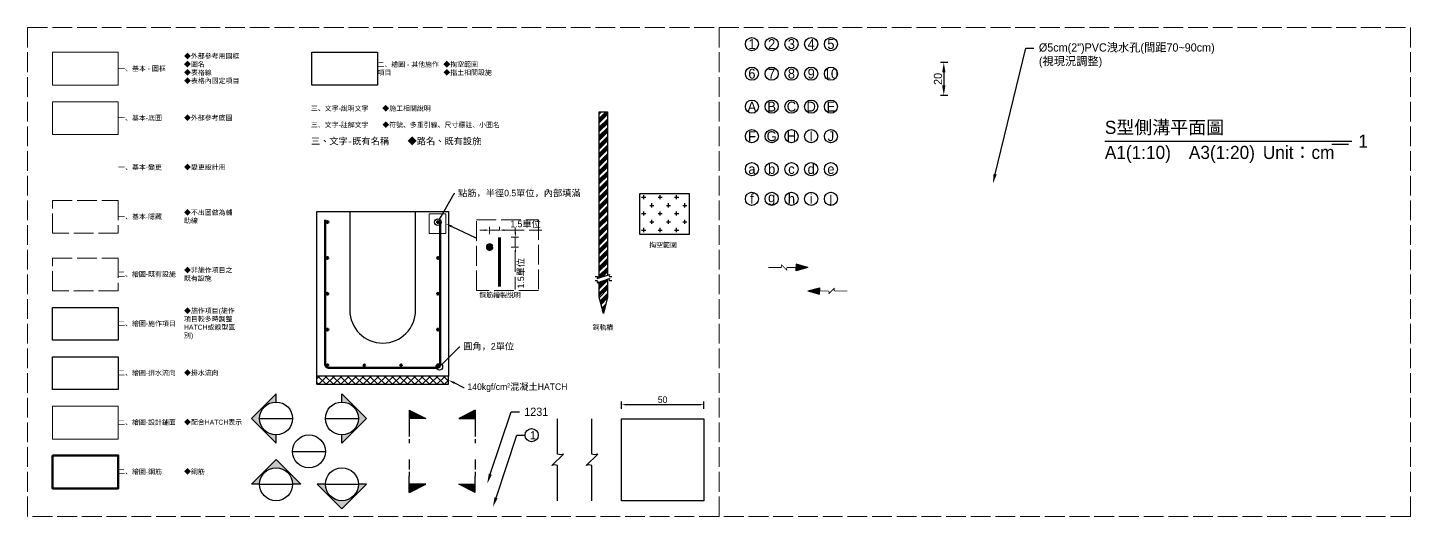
# Model space of a CAD drawing. Extents: x -781 to 13690, y -2778 to 2196.
# Drawn here: x 300 to 1140, y -297 to 0 of the extents above; entities that cross this region are included whole.
import ezdxf
from ezdxf import colors
from ezdxf.entities.mleader import LeaderData, LeaderLine
from ezdxf.math import Vec2, Vec3

# ---------------------------------------------------------------- set-up
doc = ezdxf.new("R2010")
doc.units = 0
doc.header["$MEASUREMENT"] = 0
doc.linetypes.add('ACAD_ISO02W100', pattern=[15, 12, -3])
for name, color, linetype, lineweight in [('一、1.基本-圖框', 7, 'Continuous', 20), ('一、2.基本-底圖', 9, 'Continuous', 20), ('一、3.基本-變更', 1, 'Continuous', 50), ('二、1.繪圖-既有設施', 8, 'Continuous', 20), ('二、2.繪圖-施作項目', 181, 'Continuous', 30), ('二、3.繪圖-排水流向', 170, 'Continuous', 30), ('二、4.繪圖-設計鋪面', 40, 'Continuous', 20), ('二、5.繪圖-鋼筋', 60, 'Continuous', 50), ('二、6.繪圖-其他施作項目', 35, 'Continuous', 30)]:
    doc.layers.add(name, color=color, linetype=linetype, lineweight=lineweight)
doc.layers.add('一、4.基本-隱藏', color=9, linetype='ACAD_ISO02W100', lineweight=20, plot=False)
for name, color, linetype in [('三、1.文字-說明文字', 2, 'Continuous'), ('三、3.文字-註解文字', 2, 'Continuous'), ('三、4.文字-既有名稱', 8, 'Continuous')]:
    doc.layers.add(name, color=color, linetype=linetype)
doc.styles.get("Standard").update_dxf_attribs({"font": 'kaiu.ttf', "height": 2})
doc.styles.add('既有名稱', font='kaiu.ttf', dxfattribs={"height": 4})
doc.styles.add('次圖名(詳圖)', font='MS PGothic.ttf', dxfattribs={"height": 6})
doc.styles.add('註解文字', font='MS PGothic.ttf', dxfattribs={"height": 4})
doc.styles.add('註解文字(詳圖)', font='MS PGothic.ttf', dxfattribs={"height": 5})
doc.styles.add('說明文字', font='MS PGothic.ttf', dxfattribs={"height": 3})
doc.dimstyles.new('註解文字', dxfattribs={"dimtxt": 4, "dimasz": 3, "dimexe": 2, "dimexo": 5, "dimgap": 1, "dimtad": 2, "dimdsep": 46, "dimtxsty": '註解文字', "dimcen": 0.1, "dimclrd": 256, "dimclre": 256, "dimclrt": 256, "dimadec": 0, "dimazin": 0, "dimtfac": 1, "dimtmove": 0, "dimatfit": 3, "dimfxlon": 1, "dimtolj": 1, "dimtzin": 0, "dimlwd": -1, "dimlwe": -1, "dimarcsym": 1})
doc.dimstyles.new('註解文字(詳圖)', dxfattribs={"dimtxt": 5, "dimasz": 6, "dimexe": 2, "dimexo": 5, "dimgap": 1, "dimtad": 2, "dimdsep": 46, "dimtxsty": '註解文字(詳圖)', "dimcen": 0.1, "dimclrd": 256, "dimclre": 256, "dimclrt": 256, "dimadec": 0, "dimazin": 0, "dimtfac": 1, "dimtmove": 0, "dimatfit": 3, "dimfxlon": 1, "dimtolj": 1, "dimtzin": 0, "dimlwd": -1, "dimlwe": -1, "dimarcsym": 1})

# ---------------------------------------------------------------- blocks, each defined once
blk = doc.blocks.new('*D1')
at = {"layer": 'Defpoints', "color": 0, "transparency": 16777216}
for p in [(710.75, -229.11), (660.75, -237.63), (710.75, -237.63)]:
    blk.add_point(p, dxfattribs=at)
at = {"layer": '三、3.文字-註解文字', "transparency": 16777216}
for p, q in [((660.75, -231.61), (660.75, -227.11)), ((663.75, -229.11), (707.75, -229.11)), ((710.75, -231.61), (710.75, -227.11))]:
    blk.add_line(p, q, dxfattribs=at)
for points in [[(663.75, -228.61), (663.75, -229.61), (660.75, -229.11)], [(707.75, -228.61), (707.75, -229.61), (710.75, -229.11)]]:
    blk.add_solid(points, dxfattribs=at)
at = {"layer": '三、3.文字-註解文字', "transparency": 16777216, "insert": (685.75, -226.11), "char_height": 4, "attachment_point": 5, "style": '註解文字'}
blk.add_mtext('\\A1;50', dxfattribs=at)
blk = doc.blocks.new('_DotBlank')
at = {"color": 0, "linetype": 'ByBlock', "lineweight": -2}
blk.add_line((-0.5, 0), (-1, 0), dxfattribs=at)
blk.add_circle((0, 0), 0.5, dxfattribs=at)
blk = doc.blocks.new('*D2')
at = {"layer": 'Defpoints', "color": 0, "transparency": 16777216}
for p in [(586.65, -123.06), (580.65, -133.36), (586.65, -127.36)]:
    blk.add_point(p, dxfattribs=at)
at = {"layer": '一、4.基本-隱藏', "transparency": 16777216}
for p, q in [((577.65, -123.06), (574.65, -123.06)), ((580.65, -125.56), (580.65, -121.06)), ((580.65, -123.06), (586.65, -123.06)), ((586.65, -123.06), (586.65, -121.06)), ((589.65, -123.06), (612.33, -123.06))]:
    blk.add_line(p, q, dxfattribs=at)
for points in [[(577.65, -122.56), (577.65, -123.56), (580.65, -123.06)], [(589.65, -122.56), (589.65, -123.56), (586.65, -123.06)]]:
    blk.add_solid(points, dxfattribs=at)
at = {"layer": '一、4.基本-隱藏', "transparency": 16777216, "insert": (602.49, -119.51), "char_height": 4, "attachment_point": 5, "style": '註解文字'}
blk.add_mtext('\\A1;1.5單位', dxfattribs=at)
blk = doc.blocks.new('*D3')
at = {"layer": 'Defpoints', "color": 0, "transparency": 16777216}
for p in [(580.65, -133.36), (586.65, -127.36), (596.27, -133.36)]:
    blk.add_point(p, dxfattribs=at)
at = {"layer": '一、4.基本-隱藏', "transparency": 16777216}
for p, q in [((596.27, -124.36), (596.27, -121.36)), ((593.77, -127.36), (598.27, -127.36)), ((593.77, -133.36), (598.27, -133.36)), ((596.27, -127.36), (596.27, -133.36)), ((596.27, -136.36), (596.27, -159.04))]:
    blk.add_line(p, q, dxfattribs=at)
for points in [[(595.77, -124.36), (596.77, -124.36), (596.27, -127.36)], [(595.77, -136.36), (596.77, -136.36), (596.27, -133.36)]]:
    blk.add_solid(points, dxfattribs=at)
at = {"layer": '一、4.基本-隱藏', "transparency": 16777216, "insert": (599.83, -149.2), "char_height": 4, "attachment_point": 5, "rotation": 90, "style": '註解文字'}
blk.add_mtext('\\A1;1.5單位', dxfattribs=at)
blk = doc.blocks.new('*D4')
at = {"layer": 'Defpoints', "color": 0, "transparency": 16777216}
for p in [(876.56, -21.16), (856.56, -41.16), (876.56, -41.16)]:
    blk.add_point(p, dxfattribs=at)
at = {"layer": '三、3.文字-註解文字', "transparency": 16777216}
for p, q in [((859.06, -21.16), (854.56, -21.16)), ((856.56, -27.16), (856.56, -35.16)), ((859.06, -41.16), (854.56, -41.16))]:
    blk.add_line(p, q, dxfattribs=at)
for points in [[(855.56, -27.16), (857.56, -27.16), (856.56, -21.16)], [(855.56, -35.16), (857.56, -35.16), (856.56, -41.16)]]:
    blk.add_solid(points, dxfattribs=at)
at = {"layer": '三、3.文字-註解文字', "transparency": 16777216, "insert": (853.06, -31.16), "char_height": 5, "attachment_point": 5, "rotation": 90, "style": '註解文字(詳圖)'}
blk.add_mtext('\\A1;20', dxfattribs=at)
blk = doc.blocks.new('車行方向')
at = {"layer": '二、6.繪圖-其他施作項目', "ltscale": 0.1}
h = blk.add_hatch(color=256, dxfattribs=at)
h.dxf.hatch_style = 1
h.paths.add_polyline_path([(122.72, 334.65), (115.6, 332.66), (122.72, 330.66), (122.72, 332.65)])
for points in [[(115.6, 332.66), (122.72, 334.65), (122.72, 332.65), (122.72, 332.65)], [(115.6, 332.66), (122.72, 330.66), (122.72, 332.65), (122.72, 332.65)]]:
    blk.add_lwpolyline(points, dxfattribs=at)
at = {"layer": '二、6.繪圖-其他施作項目', "ltscale": 0.1, "const_width": 0.5}
for points in [[(122.72, 332.65), (128.24, 332.65)], [(131.78, 332.65), (139.68, 332.65)]]:
    blk.add_lwpolyline(points, dxfattribs=at)
blk.add_lwpolyline([(128.24, 332.65, 0.282843), (128.24, 334.42), (131.78, 330.88, -0.282843), (131.78, 332.65)], format="xyb", dxfattribs=at)

msp = doc.modelspace()

# ---------------------------------------------------------------- hatches: boundary and pattern name
at = {"layer": '一、4.基本-隱藏'}
h = msp.add_hatch(color=256, dxfattribs=at)
h.dxf.hatch_style = 1
h.paths.add_polyline_path([(582.653, -133.362, 1), (578.653, -133.362, 1)])
at = {"layer": '三、3.文字-註解文字'}
h = msp.add_hatch(color=256, dxfattribs=at)
h.dxf.hatch_style = 1
h.paths.add_polyline_path([(450.907, -222.515), (435.907, -237.515), (450.907, -252.515), (450.907, -247.515, -0.4142136), (440.907, -237.515, -0.4142136), (450.907, -227.515)])
h = msp.add_hatch(color=256, dxfattribs=at)
h.dxf.hatch_style = 1
h.paths.add_polyline_path([(490.907, -222.515), (490.907, -227.515, -0.4142136), (500.907, -237.515, -0.4142136), (490.907, -247.515), (490.907, -252.515), (505.907, -237.515)])
h = msp.add_hatch(color=256, dxfattribs=at)
h.dxf.hatch_style = 1
h.paths.add_polyline_path([(541.85, -237.515), (531.85, -232.515), (531.85, -237.515)])
h = msp.add_hatch(color=256, dxfattribs=at)
h.dxf.hatch_style = 1
h.paths.add_polyline_path([(571.85, -237.515), (571.85, -232.515), (561.85, -237.515)])
h = msp.add_hatch(color=256, dxfattribs=at)
h.dxf.hatch_style = 1
h.paths.add_polyline_path([(460.907, -277.515), (465.907, -277.515), (450.907, -262.515), (435.907, -277.515), (440.907, -277.515, -1)])
h = msp.add_hatch(color=256, dxfattribs=at)
h.dxf.hatch_style = 1
h.paths.add_polyline_path([(480.907, -277.515), (475.907, -277.515), (490.907, -292.515), (505.907, -277.515), (500.907, -277.515, -1)])
h = msp.add_hatch(color=256, dxfattribs=at)
h.dxf.hatch_style = 1
h.paths.add_polyline_path([(541.85, -277.515), (531.85, -277.515), (531.85, -282.542)])
h = msp.add_hatch(color=256, dxfattribs=at)
h.dxf.hatch_style = 1
h.paths.add_polyline_path([(561.85, -277.515), (571.85, -282.515), (571.85, -277.515)])
at = {"layer": '二、2.繪圖-施作項目'}
h = msp.add_hatch(dxfattribs=at)
h.set_pattern_fill('ANSI37', color=256)
h.set_pattern_definition([(45, (1100.9382, -86.5112), (-2.245064, 2.245064), []), (135, (1100.9382, -86.5112), (-2.245064, -2.245064), [])])
h.paths.add_polyline_path([(475.704, -211.705), (475.704, -216.705), (555.704, -216.705), (555.704, -211.705)])
at = {"layer": '二、5.繪圖-鋼筋'}
h = msp.add_hatch(color=256, dxfattribs=at)
h.dxf.hatch_style = 1
h.paths.add_polyline_path([(482.704, -118.205, 1), (481.704, -118.205, 1)])
h = msp.add_hatch(color=256, dxfattribs=at)
h.dxf.hatch_style = 1
h.paths.add_polyline_path([(549.704, -118.205, 1), (548.704, -118.205, 1)])
h = msp.add_hatch(color=256, dxfattribs=at)
h.dxf.hatch_style = 1
h.paths.add_polyline_path([(482.704, -139.955, 1), (481.704, -139.955, 1)])
h = msp.add_hatch(color=256, dxfattribs=at)
h.dxf.hatch_style = 1
h.paths.add_polyline_path([(549.704, -139.955, 1), (548.704, -139.955, 1)])
h = msp.add_hatch(color=256, dxfattribs=at)
h.dxf.hatch_style = 1
h.paths.add_polyline_path([(482.704, -161.705, 1), (481.704, -161.705, 1)])
h = msp.add_hatch(color=256, dxfattribs=at)
h.dxf.hatch_style = 1
h.paths.add_polyline_path([(549.704, -161.705, 1), (548.704, -161.705, 1)])
h = msp.add_hatch(color=256, dxfattribs=at)
h.dxf.hatch_style = 1
h.paths.add_polyline_path([(482.704, -183.455, 1), (481.704, -183.455, 1)])
h = msp.add_hatch(color=256, dxfattribs=at)
h.dxf.hatch_style = 1
h.paths.add_polyline_path([(549.704, -183.455, 1), (548.704, -183.455, 1)])
h = msp.add_hatch(color=256, dxfattribs=at)
h.dxf.hatch_style = 1
h.paths.add_polyline_path([(482.704, -205.205, 1), (481.704, -205.205, 1)])
h = msp.add_hatch(color=256, dxfattribs=at)
h.dxf.hatch_style = 1
h.paths.add_polyline_path([(505.034, -205.205, 1), (504.034, -205.205, 1)])
h = msp.add_hatch(color=256, dxfattribs=at)
h.dxf.hatch_style = 1
h.paths.add_polyline_path([(527.364, -205.205, 1), (526.364, -205.205, 1)])
h = msp.add_hatch(color=256, dxfattribs=at)
h.dxf.hatch_style = 1
h.paths.add_polyline_path([(549.704, -205.205, 1), (548.704, -205.205, 1)])
at = {"layer": '二、6.繪圖-其他施作項目'}
h = msp.add_hatch(dxfattribs=at)
h.set_pattern_fill('ANSI34', color=256, scale=5)
h.set_pattern_definition([(45, (-167.1946, 297), (-2.65165, 2.65165), []), (45, (-166.3107, 297), (-2.65165, 2.65165), []), (45, (-165.427, 297), (-2.65165, 2.65165), []), (45, (-164.543, 297), (-2.65165, 2.65165), [])])
h.paths.add_polyline_path([(652.299, -51.252), (647.299, -51.252), (647.299, -152.085), (652.299, -150.419)])
h.paths.add_polyline_path([(652.299, -152.919), (647.299, -154.585), (647.299, -163.752), (649.799, -173.752), (652.299, -163.752)])
h = msp.add_hatch(dxfattribs=at)
h.set_pattern_fill('CROSS', color=256, scale=20)
h.set_pattern_definition([(0, (-47, 297), (5, 5), [2.5, -7.5]), (90, (-45.75, 295.75), (-5, 5), [2.5, -7.5])])
h.paths.add_polyline_path([(701.818, -125.739), (701.818, -100.739), (671.818, -100.739), (671.818, -125.739)])

# ---------------------------------------------------------------- linework, layer by layer
at = {"layer": '一、1.基本-圖框'}
msp.add_lwpolyline([(315, -15), (355, -15), (355, -35), (315, -35)], close=True, dxfattribs=at)
at = {"layer": '一、2.基本-底圖'}
msp.add_lwpolyline([(315, -45), (355, -45), (355, -65), (315, -65)], close=True, dxfattribs=at)
at = {"layer": '一、4.基本-隱藏'}
for points in [[(300, 0), (720, 0), (720, -297), (300, -297)], [(720, 0), (1140, 0), (1140, -297), (720, -297)], [(315, -105), (355, -105), (355, -125), (315, -125)], [(543.877, -113.186), (554.031, -113.186), (554.031, -125.125), (543.877, -125.125)], [(572.615, -116.894), (610.358, -116.894), (610.358, -159.655), (572.615, -159.655)]]:
    msp.add_lwpolyline(points, close=True, dxfattribs=at)
at = {"layer": '一、4.基本-隱藏', "const_width": 2}
msp.add_lwpolyline([(586.653, -127.362), (586.653, -157.362)], dxfattribs=at)
at = {"layer": '一、4.基本-隱藏'}
msp.add_circle((580.653, -133.362), 2, dxfattribs=at)
at = {"layer": '三、3.文字-註解文字'}
for points in [[(954.399, -69.031), (1104.399, -69.031)], [(1102.399, -71.031), (1092.399, -71.031)], [(450.907, -227.515), (450.907, -222.515), (435.907, -237.515), (450.907, -252.515), (450.907, -247.515)], [(490.907, -227.515), (490.907, -222.515), (505.907, -237.515), (490.907, -252.515), (490.907, -247.515)], [(531.85, -232.515), (531.85, -242.515)], [(531.85, -232.515), (541.85, -237.515), (531.85, -237.515)], [(571.85, -232.515), (561.85, -237.515), (571.85, -237.515)], [(571.85, -232.515), (571.85, -242.515)], [(440.907, -237.515), (460.907, -237.515)], [(480.907, -237.515), (500.907, -237.515)], [(460.907, -257.515), (480.907, -257.515)], [(440.907, -277.515), (435.907, -277.515), (450.907, -262.515), (465.907, -277.515), (460.907, -277.515)], [(531.85, -282.515), (531.85, -272.515)], [(571.85, -282.515), (571.85, -272.515)], [(440.907, -277.515), (460.907, -277.515)], [(480.907, -277.515), (475.907, -277.515), (490.907, -292.515), (505.907, -277.515), (500.907, -277.515)], [(480.907, -277.515), (500.907, -277.515)], [(531.903, -282.515), (541.85, -277.515), (531.85, -277.515)], [(571.85, -282.515), (561.85, -277.515), (571.85, -277.515)]]:
    msp.add_lwpolyline(points, dxfattribs=at)
at = {"layer": '三、3.文字-註解文字', "linetype": 'ACAD_ISO02W100', "ltscale": 0.5}
for points in [[(531.85, -242.515), (531.85, -252.515)], [(571.85, -242.515), (571.85, -252.515)], [(531.85, -262.515), (531.85, -272.515)], [(571.85, -262.515), (571.85, -272.515)]]:
    msp.add_lwpolyline(points, dxfattribs=at)
at = {"layer": '三、3.文字-註解文字'}
for points in [[(621.944, -287.642), (621.944, -266.178, 0.2828427), (618.408, -266.178), (625.479, -259.107, -0.2828427), (621.944, -259.107), (621.944, -237.642)], [(642.765, -287.642), (642.765, -266.178, 0.2828427), (639.23, -266.178), (646.301, -259.107, -0.2828427), (642.765, -259.107), (642.765, -237.642)]]:
    msp.add_lwpolyline(points, format="xyb", dxfattribs=at)
for centre, radius in [((740, -10), 4), ((752, -10), 4), ((764, -10), 4), ((776, -10), 4), ((788, -10), 4), ((740, -28), 4), ((752, -28), 4), ((764, -28), 4), ((776, -28), 4), ((788, -28), 4), ((740, -48), 4), ((752, -48), 4), ((764, -48), 4), ((776, -48), 4), ((788, -48), 4), ((740, -66), 4), ((752, -66), 4), ((764, -66), 4), ((776, -66), 4), ((788, -66), 4), ((740, -86), 4), ((752, -86), 4), ((764, -86), 4), ((776, -86), 4), ((788, -86), 4), ((740, -104), 4), ((752, -104), 4), ((764, -104), 4), ((776, -104), 4), ((788, -104), 4), ((450.907, -237.515), 10), ((490.907, -237.515), 10), ((470.907, -257.515), 10), ((606.187, -247.692), 4), ((450.907, -277.515), 10), ((490.907, -277.515), 10)]:
    msp.add_circle(centre, radius, dxfattribs=at)
at = {"layer": '二、1.繪圖-既有設施', "linetype": 'ACAD_ISO02W100'}
msp.add_lwpolyline([(315, -140), (355, -140), (355, -160), (315, -160)], close=True, dxfattribs=at)
at = {"layer": '二、2.繪圖-施作項目'}
for points in [[(475.704, -211.705), (475.704, -111.705)], [(475.704, -111.705), (555.704, -111.705)], [(555.704, -111.705), (555.704, -211.705)], [(475.704, -216.705), (475.704, -211.705)], [(555.704, -211.705), (475.704, -211.705)], [(475.704, -216.705), (555.704, -216.705)], [(555.704, -216.705), (555.704, -211.705)]]:
    msp.add_lwpolyline(points, dxfattribs=at)
msp.add_lwpolyline([(495.704, -111.705), (495.704, -171.705, 1), (535.704, -171.705), (535.704, -111.705)], format="xyb", dxfattribs=at)
for points in [[(315, -170), (355, -170), (355, -190), (315, -190)], [(660.75, -237.633), (710.75, -237.633), (710.75, -287.633), (660.75, -287.633)]]:
    msp.add_lwpolyline(points, close=True, dxfattribs=at)
at = {"layer": '二、3.繪圖-排水流向'}
msp.add_lwpolyline([(315, -200), (355, -200), (355, -220), (315, -220)], close=True, dxfattribs=at)
at = {"layer": '二、4.繪圖-設計鋪面'}
msp.add_lwpolyline([(315, -230), (355, -230), (355, -250), (315, -250)], close=True, dxfattribs=at)
at = {"layer": '二、5.繪圖-鋼筋'}
msp.add_lwpolyline([(550.704, -116.705), (550.704, -204.705, -0.4142136), (548.704, -206.705), (482.704, -206.705, -0.4142136), (480.704, -204.705), (480.704, -116.705)], format="xyb", dxfattribs=at)
msp.add_lwpolyline([(315, -260), (355, -260), (355, -280), (315, -280)], close=True, dxfattribs=at)
for centre in [(482.204, -118.205), (549.204, -118.205), (482.204, -139.955), (549.204, -139.955), (482.204, -161.705), (549.204, -161.705), (482.204, -183.455), (549.204, -183.455), (482.204, -205.205), (504.534, -205.205), (526.864, -205.205), (549.204, -205.205)]:
    msp.add_circle(centre, 0.5, dxfattribs=at)
at = {"layer": '二、6.繪圖-其他施作項目'}
for points in [[(472.551, -15), (512.551, -15), (512.551, -35), (472.551, -35)], [(671.818, -100.739), (701.818, -100.739), (701.818, -125.739), (671.818, -125.739)]]:
    msp.add_lwpolyline(points, close=True, dxfattribs=at)
for points in [[(647.299, -152.085), (647.299, -51.252), (652.299, -51.252), (652.299, -150.419)], [(652.299, -152.919), (652.299, -163.752), (649.799, -173.752), (647.299, -163.752), (647.299, -154.585)]]:
    msp.add_lwpolyline(points, dxfattribs=at)
for points in [[(644.799, -151.252), (646.049, -151.252, -0.4), (646.049, -152.502), (653.549, -150.002, 0.4), (653.549, -151.252), (654.799, -151.252)], [(644.799, -153.752), (646.049, -153.752, -0.4), (646.049, -155.002), (653.549, -152.502, 0.4), (653.549, -153.752), (654.799, -153.752)]]:
    msp.add_lwpolyline(points, format="xyb", dxfattribs=at)

# ---------------------------------------------------------------- block references
at = {"layer": '二、6.繪圖-其他施作項目', "rotation": 179.9923671612147}
msp.add_blockref('車行方向', (889.629, 186.841), dxfattribs=at)
at = {"layer": '二、6.繪圖-其他施作項目', "xscale": -1, "rotation": 180.0076328387853}
msp.add_blockref('車行方向', (658.332, 172.615), dxfattribs=at)

# ---------------------------------------------------------------- texts
at = {"layer": '一、1.基本-圖框', "char_height": 3, "attachment_point": 4, "style": '說明文字'}
for s, width, gutter_width, insert in [('{\\fMS PGothic|b0|i0|c128|p34;◆外部參考用圖框\\P◆圖名\\P◆表格}線\\P{\\fMS PGothic|b0|i0|c128|p34;◆}表格{\\fPMingLiU|b0|i0|c136|p18;內}固定項目', 35.80343, 15, (395, -25)), ('{\\fMS PGothic|b0|i0|c128|p34;一、基本 - 圖框}', 37.92475, 1, (355, -25))]:
    msp.add_mtext_dynamic_manual_height_columns(s, width=width, gutter_width=gutter_width, heights=[0], dxfattribs=dict(at, insert=insert))
at = {"layer": '一、2.基本-底圖', "char_height": 3, "attachment_point": 4, "style": '說明文字'}
for s, width, insert in [('{\\fMS PGothic|b0|i0|c128|p34;一、基本-底圖}', 35.05604, (355, -55)), ('{\\fMS PGothic|b0|i0|c128|p34;◆外部參考底圖}', 31.67132, (395, -55))]:
    msp.add_mtext_dynamic_manual_height_columns(s, width=width, gutter_width=15, heights=[0], dxfattribs=dict(at, insert=insert))
at = {"layer": '一、3.基本-變更', "char_height": 3, "attachment_point": 4, "style": '說明文字'}
for s, width, insert in [('{\\fMS PGothic|b0|i0|c128|p34;一、基本-變更}', 35.53957, (355, -85)), ('{\\fMS PGothic|b0|i0|c128|p34;◆變更設計用}', 26.23159, (395, -85))]:
    msp.add_mtext_dynamic_manual_height_columns(s, width=width, gutter_width=15, heights=[0], dxfattribs=dict(at, insert=insert))
at = {"layer": '一、4.基本-隱藏', "char_height": 3}
for s, width, gutter_width, insert, attachment_point, style in [('{\\fMS PGothic|b0|i0|c128|p34;一、基本-隱藏}', 42.51711, 15, (355, -115), 4, '說明文字'), ('{\\fMS PGothic|b0|i0|c128|p34;◆不出圖做為輔助線}', 32.64664, 15, (395, -115), 4, '說明文字'), ('掏空範圍', 18.9594, 20, (677.601, -130.563), 1, '註解文字'), ('{\\fMS PGothic|b0|i0|c128|p34;鋼筋}繪製{\\fPMingLiU|b0|i0|c136|p18;說}明', 27.01482, 15, (574.392, -160.989), 1, '註解文字'), ('鋼軌樁', 14.717, 20, (643.171, -180.607), 1, '註解文字')]:
    msp.add_mtext_dynamic_manual_height_columns(s, width=width, gutter_width=gutter_width, heights=[0], dxfattribs=dict(at, insert=insert, attachment_point=attachment_point, style=style))
at = {"layer": '三、1.文字-說明文字', "insert": (472.082, -49.292), "char_height": 3, "attachment_point": 4, "style": '說明文字'}
msp.add_mtext_dynamic_manual_height_columns('{\\fMS PGothic|b0|i0|c128|p34;三、文字-\\fPMingLiU|b0|i0|c136|p18;說\\fMS PGothic|b0|i0|c128|p34;明文字\u3000\u3000◆}施工相關{\\fPMingLiU|b0|i0|c136|p18;說}明', width=109.18856, gutter_width=15, heights=[0], dxfattribs=at)
at = {"layer": '三、3.文字-註解文字'}
for s, width, gutter_width, insert, char_height, attachment_point, style in [('1', 8.38231, 30, (740, -10), 6, 5, '註解文字(詳圖)'), ('2', 8.38231, 30, (752, -10), 6, 5, '註解文字(詳圖)'), ('3', 8.38231, 30, (764, -10), 6, 5, '註解文字(詳圖)'), ('4', 8.38231, 30, (776, -10), 6, 5, '註解文字(詳圖)'), ('5', 8.38231, 30, (788, -10), 6, 5, '註解文字(詳圖)'), ('6', 8.38231, 30, (740, -28), 6, 5, '註解文字(詳圖)'), ('7', 8.38231, 30, (752, -28), 6, 5, '註解文字(詳圖)'), ('8', 8.38231, 30, (764, -28), 6, 5, '註解文字(詳圖)'), ('9', 8.38231, 30, (776, -28), 6, 5, '註解文字(詳圖)'), ('10', 8.38231, 30, (788, -28), 6, 5, '註解文字(詳圖)'), ('A', 8.38231, 30, (740, -48), 6, 5, '註解文字(詳圖)'), ('B', 8.38231, 30, (752, -48), 6, 5, '註解文字(詳圖)'), ('C', 8.38231, 30, (764, -48), 6, 5, '註解文字(詳圖)'), ('D', 8.38231, 30, (776, -48), 6, 5, '註解文字(詳圖)'), ('E', 8.38231, 30, (788, -48), 6, 5, '註解文字(詳圖)'), ('{\\fMS PGothic|b0|i0|c128|p34;三、文字-註解文字\u3000\u3000◆符號、多重引線、尺寸標註、小圖名}', 110.73428, 15, (472.082, -59.292), 3, 4, '說明文字'), ('S型側溝平面圖', 80.61929, 15, (954.399, -61.031), 8, 4, '次圖名(詳圖)'), ('F', 8.38231, 30, (740, -66), 6, 5, '註解文字(詳圖)'), ('G', 8.38231, 30, (752, -66), 6, 5, '註解文字(詳圖)'), ('H', 8.38231, 30, (764, -66), 6, 5, '註解文字(詳圖)'), ('I', 8.38231, 30, (776, -66), 6, 5, '註解文字(詳圖)'), ('J', 8.38231, 30, (788, -66), 6, 5, '註解文字(詳圖)'), ('1', 3, 15, (1108.399, -69.031), 8, 4, '次圖名(詳圖)'), ('A1(1:10)\u3000A3(1:20){\\fMS PGothic|b0|i0|c128|p34;^IUnit：cm}', 136.03259, 15, (954.399, -77.031), 8, 4, '次圖名(詳圖)'), ('b', 8.38231, 30, (752, -86), 6, 5, '註解文字(詳圖)'), ('d', 8.38231, 30, (776, -86), 6, 5, '註解文字(詳圖)'), ('a', 8.38231, 30, (740, -86), 6, 5, '註解文字(詳圖)'), ('c', 8.38231, 30, (764, -86), 6, 5, '註解文字(詳圖)'), ('e', 8.38231, 30, (788, -86), 6, 5, '註解文字(詳圖)'), ('f', 8.38231, 30, (740, -104), 6, 5, '註解文字(詳圖)'), ('h', 8.38231, 30, (764, -104), 6, 5, '註解文字(詳圖)'), ('i', 8.38231, 30, (776, -104), 6, 5, '註解文字(詳圖)'), ('j', 8.38231, 30, (788, -104), 6, 5, '註解文字(詳圖)'), ('g', 8.38231, 30, (752, -104), 6, 5, '註解文字(詳圖)')]:
    msp.add_mtext_dynamic_manual_height_columns(s, width=width, gutter_width=gutter_width, heights=[0], dxfattribs=dict(at, insert=insert, char_height=char_height, attachment_point=attachment_point, style=style))
at = {"layer": '三、4.文字-既有名稱', "insert": (472.082, -69.292), "char_height": 4, "attachment_point": 4, "style": '既有名稱'}
msp.add_mtext_dynamic_manual_height_columns('三、文字-既有名稱\u3000\u3000◆路名、既有設施', width=104.31543, gutter_width=20, heights=[0], dxfattribs=at)
at = {"layer": '二、1.繪圖-既有設施', "char_height": 3, "attachment_point": 4, "style": '說明文字'}
for s, width, insert in [('{\\fMS PGothic|b0|i0|c128|p34;二、繪圖-既有設施}', 38.83369, (355, -150)), ('{\\fMS PGothic|b0|i0|c128|p34;◆非施作項目之既有設施}', 32.59781, (395, -150))]:
    msp.add_mtext_dynamic_manual_height_columns(s, width=width, gutter_width=15, heights=[0], dxfattribs=dict(at, insert=insert))
at = {"layer": '二、2.繪圖-施作項目', "char_height": 3, "attachment_point": 4, "style": '說明文字'}
for s, width, insert in [('{\\fMS PGothic|b0|i0|c128|p34;◆施作項目(施作項目較多時調整HATCH或線型區別)}', 32.66801, (395, -180)), ('{\\fMS PGothic|b0|i0|c128|p34;二、繪圖-施作項目}', 45.60771, (355, -180))]:
    msp.add_mtext_dynamic_manual_height_columns(s, width=width, gutter_width=15, heights=[0], dxfattribs=dict(at, insert=insert))
at = {"layer": '二、3.繪圖-排水流向', "char_height": 3, "attachment_point": 4, "style": '說明文字'}
for s, width, insert in [('二、繪圖-排水流向', 66.83656, (355, -210)), ('{\\fMS PGothic|b0|i0|c128|p34;◆排水流向}', 69.24082, (395, -210))]:
    msp.add_mtext_dynamic_manual_height_columns(s, width=width, gutter_width=15, heights=[0], dxfattribs=dict(at, insert=insert))
at = {"layer": '二、4.繪圖-設計鋪面', "char_height": 3, "attachment_point": 4, "style": '說明文字'}
for s, width, insert in [('{\\fMS PGothic|b0|i0|c128|p34;二、繪圖-}設計{\\fMS PGothic|b0|i0|c128|p34;鋪面}', 35.9805, (355, -240)), ('{\\fMS PGothic|b0|i0|c128|p34;◆配合HATCH表示}', 53.90893, (395, -240))]:
    msp.add_mtext_dynamic_manual_height_columns(s, width=width, gutter_width=15, heights=[0], dxfattribs=dict(at, insert=insert))
at = {"layer": '二、5.繪圖-鋼筋', "char_height": 3, "attachment_point": 4, "style": '說明文字'}
for s, width, insert in [('{\\fMS PGothic|b0|i0|c128|p34;二、繪圖-}鋼筋', 45.60771, (355, -270)), ('{\\fMS PGothic|b0|i0|c128|p34;◆}鋼筋', 32.66801, (395, -270))]:
    msp.add_mtext_dynamic_manual_height_columns(s, width=width, gutter_width=15, heights=[0], dxfattribs=dict(at, insert=insert))
at = {"layer": '二、6.繪圖-其他施作項目', "char_height": 3, "attachment_point": 4, "style": '說明文字'}
for s, width, gutter_width, insert in [('二{\\fMS PGothic|b0|i0|c128|p34;、}繪圖{\\fMS PGothic|b0|i0|c128|p34; - }其他施作項目', 37.92475, 1, (512.551, -25)), ('{\\fMS PGothic|b0|i0|c128|p34;◆}掏空範圍\\P{\\fMS PGothic|b0|i0|c128|p34;◆}擋土相關設施', 35.80343, 15, (552.551, -25))]:
    msp.add_mtext_dynamic_manual_height_columns(s, width=width, gutter_width=gutter_width, heights=[0], dxfattribs=dict(at, insert=insert))

# ---------------------------------------------------------------- dimensions: what is measured, and where the dimension line sits
at = {"layer": '一、4.基本-隱藏'}
dim = msp.add_linear_dim(base=(586.653, -123.062), p1=(580.653, -133.362), p2=(586.653, -127.362), text='1.5單位', dimstyle='註解文字', dxfattribs=at)
dim.commit()
dim.dimension.update_dxf_attribs({"geometry": '*D2', "text_midpoint": (602.494, -119.505)})
dim = msp.add_linear_dim(base=(596.271, -133.362), p1=(586.653, -127.362), p2=(580.653, -133.362), angle=90, text='1.5單位', dimstyle='註解文字', dxfattribs=at)
dim.commit()
dim.dimension.update_dxf_attribs({"geometry": '*D3', "text_midpoint": (599.828, -149.203)})
at = {"layer": '三、3.文字-註解文字'}
dim = msp.add_linear_dim(base=(856.564, -41.155), p1=(876.564, -21.155), p2=(876.564, -41.155), angle=90, text='20', dimstyle='註解文字(詳圖)', dxfattribs=at)
dim.commit()
dim.dimension.update_dxf_attribs({"geometry": '*D4', "text_midpoint": (853.064, -31.155)})
dim = msp.add_linear_dim(base=(710.75, -229.114), p1=(660.75, -237.633), p2=(710.75, -237.633), dimstyle='註解文字', dxfattribs=at)
dim.commit()
dim.dimension.update_dxf_attribs({"geometry": '*D1', "text_midpoint": (685.75, -226.114)})

# ---------------------------------------------------------------- leaders
at = {"layer": '一、4.基本-隱藏'}
ml = msp.add_multileader_mtext('Standard', dxfattribs=at)
ml.set_content('點筋，半徑0.5單位，內部填滿', color=256, style='註解文字')
ml.set_leader_properties()
ml.set_arrow_properties(name='DOTBLANK')
ml.build(insert=Vec2(0, 0))
ml.multileader.update_dxf_attribs({"text_right_attachment_type": 6, "dogleg_length": 0.36})
ctx = ml.context
ctx.base_point, ctx.plane_origin = Vec3(559.497, -100.826), Vec3(549.204, -118.205)
ctx.right_attachment = 6
notes = []
notes.append((ctx, [(0, (1, 1, 0), (559.137, -100.826), (1, 0), 0.36, [(0, [(549.204, -118.205)], 0, [])])]))
ctx.mtext.insert, ctx.mtext.flow_direction = Vec3(561.497, -98.553), 5
ml = msp.add_multileader_mtext('Standard', dxfattribs=at)
ml.set_content('', color=256)
ml.set_leader_properties()
ml.build(insert=Vec2(0, 0))
ml.multileader.update_dxf_attribs({"text_right_attachment_type": 6, "dogleg_length": 0.36})
ctx = ml.context
ctx.base_point, ctx.plane_origin = Vec3(572.324, -127.464), Vec3(554.031, -119.155)
ctx.right_attachment = 6
notes.append((ctx, [(0, (1, 1, 0), (571.964, -127.464), (1, 0), 0.36, [(0, [(554.031, -119.155)], 0, [])])]))
ctx.mtext.insert, ctx.mtext.flow_direction = Vec3(574.324, -125.464), 5
ml = msp.add_multileader_mtext('Standard', dxfattribs=at)
ml.set_content('圓角，2單位', color=256, style='註解文字')
ml.set_leader_properties()
ml.set_arrow_properties(name='DOTBLANK')
ml.build(insert=Vec2(0, 0))
ml.multileader.update_dxf_attribs({"text_right_attachment_type": 6, "dogleg_length": 0.36})
ctx = ml.context
ctx.base_point, ctx.plane_origin = Vec3(562.617, -193.941), Vec3(550.118, -206.119)
ctx.right_attachment = 6
notes.append((ctx, [(0, (1, 1, 0), (562.257, -193.941), (1, 0), 0.36, [(0, [(550.118, -206.119)], 0, [])])]))
ctx.mtext.insert, ctx.mtext.flow_direction = Vec3(564.617, -191.668), 5
ml = msp.add_multileader_mtext('Standard', dxfattribs=at)
ml.set_content('140kgf/cm²混凝土HATCH', color=256, style='註解文字')
ml.set_leader_properties()
ml.build(insert=Vec2(0, 0))
ml.multileader.update_dxf_attribs({"text_right_attachment_type": 6, "dogleg_length": 0.36})
ctx = ml.context
ctx.base_point, ctx.plane_origin = Vec3(565.213, -218.623), Vec3(555.704, -214.205)
ctx.right_attachment = 6
notes.append((ctx, [(0, (1, 1, 0), (564.853, -218.623), (1, 0), 0.36, [(0, [(555.704, -214.205)], 0, [])])]))
ctx.mtext.insert, ctx.mtext.flow_direction = Vec3(567.213, -216.237), 5
at = {"layer": '三、3.文字-註解文字'}
ml = msp.add_multileader_mtext('Standard', dxfattribs=at)
ml.set_content('{\\fMS PGothic|b0|i0|c128|p34;%%C5cm}(2")PVC洩水孔(間距70~90cm)\\P(視現況調整)', color=256, style='註解文字(詳圖)')
ml.set_leader_properties(color=144, linetype='ByLayer', lineweight=-1)
ml.build(insert=Vec2(0, 0))
ml.multileader.update_dxf_attribs({"dogleg_length": 5, "arrow_head_size": 6})
ctx = ml.context
ctx.base_point, ctx.char_height, ctx.arrow_head_size, ctx.landing_gap_size, ctx.plane_origin = Vec3(911.351, -12.371), 5, 6, 3, Vec3(886.351, -94.871)
notes.append((ctx, [(0, (1, 1, 0), (906.351, -12.371), (1, 0), 5, [(0, [(886.351, -94.871)], 0, [])])]))
ctx.mtext.insert, ctx.mtext.flow_direction = Vec3(914.351, -9.545), 5
ml = msp.add_multileader_mtext('Standard', dxfattribs=at)
ml.set_content('1231', color=256, style='註解文字(詳圖)')
ml.set_leader_properties(color=144, linetype='ByLayer', lineweight=-1)
ml.build(insert=Vec2(0, 0))
ml.multileader.update_dxf_attribs({"dogleg_length": 5, "arrow_head_size": 6})
ctx = ml.context
ctx.base_point, ctx.char_height, ctx.arrow_head_size, ctx.landing_gap_size, ctx.plane_origin = Vec3(598.711, -233.449), 5, 6, 3, Vec3(564.815, -275.71)
notes.append((ctx, [(0, (1, 1, 0), (593.711, -233.449), (1, 0), 5, [(0, [(579.183, -277.112)], 0, [])])]))
ctx.mtext.insert, ctx.mtext.flow_direction = Vec3(601.711, -230.949), 5
ml = msp.add_multileader_mtext('Standard', dxfattribs=at)
ml.set_content('{\\fMS PGothic|b0|i0|c128|p34;1}', color=256, style='註解文字(詳圖)')
ml.set_leader_properties(color=144, linetype='ByLayer', lineweight=-1)
ml.build(insert=Vec2(0, 0))
ml.multileader.update_dxf_attribs({"dogleg_length": 5, "arrow_head_size": 6})
ctx = ml.context
ctx.base_point, ctx.char_height, ctx.arrow_head_size, ctx.landing_gap_size, ctx.plane_origin = Vec3(602.187, -247.692), 5, 6, 3, Vec3(568.291, -289.953)
notes.append((ctx, [(0, (1, 1, 0), (597.187, -247.692), (1, 0), 5, [(0, [(582.659, -291.355)], 0, [])])]))
ctx.mtext.insert, ctx.mtext.flow_direction = Vec3(605.187, -245.192), 5
for ctx, leaders in notes:
    for number, flags, end, landing, length, lines in leaders:
        leader = LeaderData()
        leader.index, (leader.has_last_leader_line, leader.has_dogleg_vector, leader.attachment_direction) = number, flags
        leader.last_leader_point, leader.dogleg_vector, leader.dogleg_length = Vec3(end), Vec3(landing), length
        for number, points, colour, breaks in lines:
            line = LeaderLine()
            line.index, line.vertices, line.color, line.breaks = number, Vec3.list(points), colors.encode_raw_color(colour), breaks
            leader.lines.append(line)
        ctx.leaders.append(leader)

doc.saveas('drawing.dxf')
